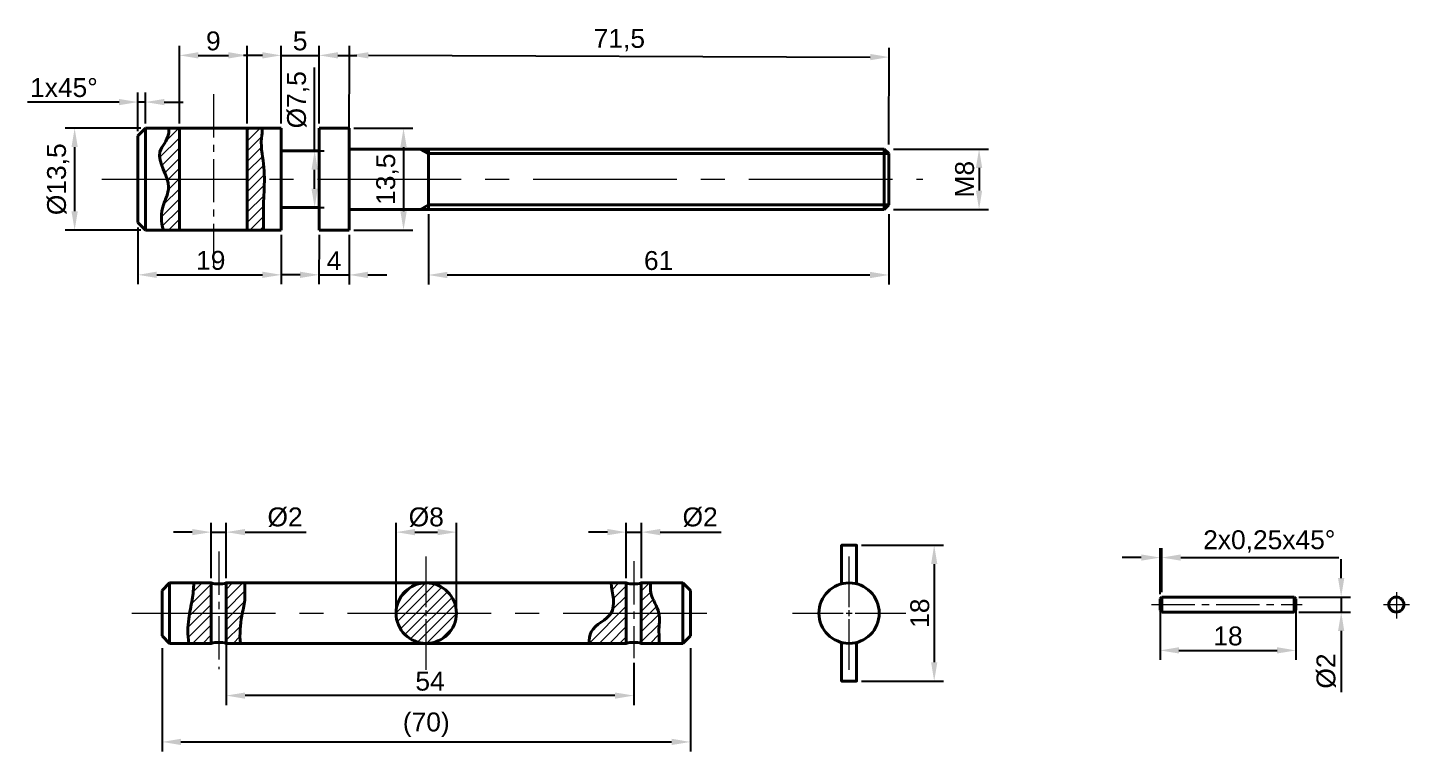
# Model space of a CAD drawing. Header units: millimetres. Extents: x -15 to 663, y -222 to 297.
# Drawn here: x -14.6 to 168.5, y -69 to 26.8 of the extents above; entities that cross this region are included whole.
import ezdxf

# ---------------------------------------------------------------- set-up
doc = ezdxf.new("R2010")
doc.units = ezdxf.units.MM
doc.linetypes.add('CENTRO2', pattern=[28.575, 19.05, -3.175, 3.175, -3.175])
for name, color, linetype, lineweight in [('01-Linea grossa', 1, 'Continuous', 40), ('02-Linea sottile', 8, 'Continuous', 15), ('04-Linea assi', 140, 'CENTRO2', 15), ('06-Quote', 3, 'Continuous', 15)]:
    doc.layers.add(name, color=color, linetype=linetype, lineweight=lineweight)
doc.styles.get("Standard").update_dxf_attribs({"font": 'arial.ttf'})
doc.dimstyles.new('ISO-25', dxfattribs={"dimtxt": 2.5, "dimasz": 2.5, "dimexe": 1.25, "dimexo": 0.625, "dimtad": 1, "dimtxsty": 'Standard', "dimcen": 2.5, "dimadec": 0, "dimazin": 0, "dimtfac": 1, "dimtmove": 0, "dimatfit": 3, "dimfxl": 1, "dimarcsym": 0})

# ---------------------------------------------------------------- blocks, each defined once
blk = doc.blocks.new('*D5')
at = {"layer": '06-Quote', "color": 0, "lineweight": -2, "transparency": 16777216}
for p, q in [((0.38, 13.5), (-9.63, 13.5)), ((-8.38, 11), (-8.38, 2.5)), ((0.38, 0), (-9.63, 0))]:
    blk.add_line(p, q, dxfattribs=at)
at = {"layer": '06-Quote', "color": 0, "transparency": 16777216}
for points in [[(-8.8, 11), (-7.96, 11), (-8.38, 13.5)], [(-8.8, 2.5), (-7.96, 2.5), (-8.38, 0)]]:
    blk.add_solid(points, dxfattribs=at)
at = {"layer": 'Defpoints', "color": 0, "transparency": 16777216}
for p in [(1, 13.5), (1, 0), (-8.38, 0)]:
    blk.add_point(p, dxfattribs=at)
at = {"layer": '06-Quote', "color": 0, "transparency": 16777216, "insert": (-10.55, 6.75), "char_height": 2.5, "attachment_point": 5, "rotation": 90}
blk.add_mtext('%%C13,5', dxfattribs=at)
blk = doc.blocks.new('*D6')
at = {"layer": '06-Quote', "color": 0, "lineweight": -2, "transparency": 16777216}
for p, q in [((0, 0.38), (0, -7.16)), ((19, -0.62), (19, -7.16)), ((2.5, -5.91), (16.5, -5.91))]:
    blk.add_line(p, q, dxfattribs=at)
at = {"layer": '06-Quote', "color": 0, "transparency": 16777216}
for points in [[(2.5, -5.49), (2.5, -6.32), (0, -5.91)], [(16.5, -5.49), (16.5, -6.32), (19, -5.91)]]:
    blk.add_solid(points, dxfattribs=at)
at = {"layer": 'Defpoints', "color": 0, "transparency": 16777216}
for p in [(0, 1), (19, 0), (19, -5.91)]:
    blk.add_point(p, dxfattribs=at)
at = {"layer": '06-Quote', "color": 0, "transparency": 16777216, "insert": (9.66, -4.01), "char_height": 2.5, "attachment_point": 5}
blk.add_mtext('19', dxfattribs=at)
blk = doc.blocks.new('*D7')
at = {"layer": '06-Quote', "color": 0, "lineweight": -2, "transparency": 16777216}
for p, q in [((28.63, 13.5), (36.45, 13.5)), ((35.2, 11), (35.2, 2.5)), ((28.63, 0), (36.45, 0))]:
    blk.add_line(p, q, dxfattribs=at)
at = {"layer": '06-Quote', "color": 0, "transparency": 16777216}
for points in [[(34.78, 11), (35.62, 11), (35.2, 13.5)], [(34.78, 2.5), (35.62, 2.5), (35.2, 0)]]:
    blk.add_solid(points, dxfattribs=at)
at = {"layer": 'Defpoints', "color": 0, "transparency": 16777216}
for p in [(28, 13.5), (28, 0), (35.2, 0)]:
    blk.add_point(p, dxfattribs=at)
at = {"layer": '06-Quote', "color": 0, "transparency": 16777216, "insert": (33.07, 6.75), "char_height": 2.5, "attachment_point": 5, "rotation": 90}
blk.add_mtext('13,5', dxfattribs=at)
blk = doc.blocks.new('*D8')
at = {"layer": '06-Quote', "color": 0, "lineweight": -2, "transparency": 16777216}
for p, q in [((19, 14.12), (19, 24.4)), ((24, 14.12), (24, 24.4)), ((16.5, 23.15), (14, 23.15)), ((19, 23.15), (24, 23.15)), ((26.5, 23.15), (29, 23.15))]:
    blk.add_line(p, q, dxfattribs=at)
at = {"layer": '06-Quote', "color": 0, "transparency": 16777216}
for points in [[(16.5, 23.57), (16.5, 22.74), (19, 23.15)], [(26.5, 23.57), (26.5, 22.74), (24, 23.15)]]:
    blk.add_solid(points, dxfattribs=at)
at = {"layer": 'Defpoints', "color": 0, "transparency": 16777216}
for p in [(24, 23.15), (19, 13.5), (24, 13.5)]:
    blk.add_point(p, dxfattribs=at)
at = {"layer": '06-Quote', "color": 0, "transparency": 16777216, "insert": (21.5, 25.05), "char_height": 2.5, "attachment_point": 5}
blk.add_mtext('5', dxfattribs=at)
blk = doc.blocks.new('*D9')
at = {"layer": '06-Quote', "color": 0, "lineweight": -2, "transparency": 16777216}
for p, q in [((-2.5, 16.97), (-14.61, 16.97)), ((0, 13.12), (0, 18.22)), ((1, 16.97), (0, 16.97)), ((1, 14.12), (1, 18.22)), ((3.5, 16.97), (6, 16.97))]:
    blk.add_line(p, q, dxfattribs=at)
at = {"layer": '06-Quote', "color": 0, "transparency": 16777216}
for points in [[(-2.5, 17.38), (-2.5, 16.55), (0, 16.97)], [(3.5, 17.38), (3.5, 16.55), (1, 16.97)]]:
    blk.add_solid(points, dxfattribs=at)
at = {"layer": 'Defpoints', "color": 0, "transparency": 16777216}
for p in [(1, 16.97), (1, 13.5), (0, 12.5)]:
    blk.add_point(p, dxfattribs=at)
at = {"layer": '06-Quote', "color": 0, "transparency": 16777216, "insert": (-9.8, 18.87), "char_height": 2.5, "width": 0.9209, "attachment_point": 5}
blk.add_mtext('1x45°', dxfattribs=at)
blk = doc.blocks.new('*D10')
at = {"layer": '06-Quote', "color": 0, "lineweight": -2, "transparency": 16777216}
for p, q in [((24, -0.62), (23.99, -7.16)), ((28, -0.63), (27.99, -7.17)), ((21.49, -5.91), (18.99, -5.91)), ((23.99, -5.91), (27.99, -5.92)), ((30.49, -5.92), (32.99, -5.92))]:
    blk.add_line(p, q, dxfattribs=at)
at = {"layer": '06-Quote', "color": 0, "transparency": 16777216}
for points in [[(21.49, -5.49), (21.49, -6.33), (23.99, -5.91)], [(30.49, -5.5), (30.49, -6.34), (27.99, -5.92)]]:
    blk.add_solid(points, dxfattribs=at)
at = {"layer": 'Defpoints', "color": 0, "transparency": 16777216}
for p in [(24, 0), (28, 0), (27.99, -5.92)]:
    blk.add_point(p, dxfattribs=at)
at = {"layer": '06-Quote', "color": 0, "transparency": 16777216, "insert": (25.99, -4.04), "char_height": 2.5, "attachment_point": 5, "rotation": 359.9337}
blk.add_mtext('4', dxfattribs=at)
blk = doc.blocks.new('*D11')
at = {"layer": '06-Quote', "color": 0, "lineweight": -2, "transparency": 16777216}
for p, q in [((5.5, 14.12), (5.5, 24.4)), ((14.5, 14.12), (14.5, 24.4)), ((8, 23.15), (12, 23.15))]:
    blk.add_line(p, q, dxfattribs=at)
at = {"layer": '06-Quote', "color": 0, "transparency": 16777216}
for points in [[(8, 23.57), (8, 22.74), (5.5, 23.15)], [(12, 23.57), (12, 22.74), (14.5, 23.15)]]:
    blk.add_solid(points, dxfattribs=at)
at = {"layer": 'Defpoints', "color": 0, "transparency": 16777216}
for p in [(14.5, 23.15), (5.5, 13.5), (14.5, 13.5)]:
    blk.add_point(p, dxfattribs=at)
at = {"layer": '06-Quote', "color": 0, "transparency": 16777216, "insert": (10, 25.05), "char_height": 2.5, "attachment_point": 5}
blk.add_mtext('9', dxfattribs=at)
blk = doc.blocks.new('*D12')
at = {"layer": '06-Quote', "color": 0, "lineweight": -2, "transparency": 16777216}
for p, q in [((100.13, 10.75), (112.71, 10.75)), ((111.46, 8.25), (111.46, 5.25)), ((100.13, 2.75), (112.71, 2.75))]:
    blk.add_line(p, q, dxfattribs=at)
at = {"layer": '06-Quote', "color": 0, "transparency": 16777216}
for points in [[(111.04, 8.25), (111.87, 8.25), (111.46, 10.75)], [(111.04, 5.25), (111.87, 5.25), (111.46, 2.75)]]:
    blk.add_solid(points, dxfattribs=at)
at = {"layer": 'Defpoints', "color": 0, "transparency": 16777216}
for p in [(99.5, 10.75), (99.5, 2.75), (111.46, 2.75)]:
    blk.add_point(p, dxfattribs=at)
at = {"layer": '06-Quote', "color": 0, "transparency": 16777216, "insert": (109.55, 6.75), "char_height": 2.5, "attachment_point": 5, "rotation": 90}
blk.add_mtext('M8', dxfattribs=at)
blk = doc.blocks.new('*D13')
at = {"layer": '06-Quote', "color": 0, "lineweight": -2, "transparency": 16777216}
for p, q in [((38.5, 2.12), (38.5, -7.18)), ((99.5, 2.12), (99.5, -7.18)), ((41, -5.93), (97, -5.93))]:
    blk.add_line(p, q, dxfattribs=at)
at = {"layer": '06-Quote', "color": 0, "transparency": 16777216}
for points in [[(41, -5.51), (41, -6.35), (38.5, -5.93)], [(97, -5.51), (97, -6.35), (99.5, -5.93)]]:
    blk.add_solid(points, dxfattribs=at)
at = {"layer": 'Defpoints', "color": 0, "transparency": 16777216}
for p in [(38.5, 2.75), (99.5, 2.75), (99.5, -5.93)]:
    blk.add_point(p, dxfattribs=at)
at = {"layer": '06-Quote', "color": 0, "transparency": 16777216, "insert": (69, -4.03), "char_height": 2.5, "attachment_point": 5}
blk.add_mtext('61', dxfattribs=at)
blk = doc.blocks.new('*D14')
at = {"layer": '06-Quote', "color": 0, "lineweight": -2, "transparency": 16777216}
for p, q in [((28, 11.62), (28.05, 24.42)), ((99.5, 11.37), (99.55, 24.17)), ((30.54, 23.16), (97.04, 22.92))]:
    blk.add_line(p, q, dxfattribs=at)
at = {"layer": '06-Quote', "color": 0, "transparency": 16777216}
for points in [[(30.54, 23.57), (30.54, 22.74), (28.04, 23.17)], [(97.04, 23.34), (97.04, 22.51), (99.54, 22.92)]]:
    blk.add_solid(points, dxfattribs=at)
at = {"layer": 'Defpoints', "color": 0, "transparency": 16777216}
for p in [(99.54, 22.92), (28, 11), (99.5, 10.75)]:
    blk.add_point(p, dxfattribs=at)
at = {"layer": '06-Quote', "color": 0, "transparency": 16777216, "insert": (63.8, 25.17), "char_height": 2.5, "attachment_point": 5, "rotation": 359.7997}
blk.add_mtext('71,5', dxfattribs=at)
blk = doc.blocks.new('*D15')
at = {"layer": '06-Quote', "color": 0, "lineweight": -2, "transparency": 16777216}
for p, q in [((23.42, 10.5), (23.42, 21.54)), ((22.13, 10.5), (24.67, 10.5)), ((23.42, 5.5), (23.42, 8)), ((22.13, 3), (24.67, 3))]:
    blk.add_line(p, q, dxfattribs=at)
at = {"layer": '06-Quote', "color": 0, "transparency": 16777216}
for points in [[(23, 8), (23.84, 8), (23.42, 10.5)], [(23, 5.5), (23.84, 5.5), (23.42, 3)]]:
    blk.add_solid(points, dxfattribs=at)
at = {"layer": 'Defpoints', "color": 0, "transparency": 16777216}
for p in [(21.5, 10.5), (23.42, 10.5), (21.5, 3)]:
    blk.add_point(p, dxfattribs=at)
at = {"layer": '06-Quote', "color": 0, "transparency": 16777216, "insert": (21.25, 17.27), "char_height": 2.5, "attachment_point": 5, "rotation": 90}
blk.add_mtext('%%C7,5', dxfattribs=at)
blk = doc.blocks.new('*D17')
at = {"layer": '06-Quote', "color": 0, "lineweight": -2, "transparency": 16777216}
for p, q in [((7.21, -39.98), (4.71, -39.98)), ((9.71, -46.08), (9.71, -38.73)), ((9.71, -39.98), (11.71, -39.98)), ((11.71, -46.08), (11.71, -38.73)), ((14.21, -39.98), (22.29, -39.98))]:
    blk.add_line(p, q, dxfattribs=at)
at = {"layer": '06-Quote', "color": 0, "transparency": 16777216}
for points in [[(7.21, -39.56), (7.21, -40.39), (9.71, -39.98)], [(14.21, -39.56), (14.21, -40.39), (11.71, -39.98)]]:
    blk.add_solid(points, dxfattribs=at)
at = {"layer": 'Defpoints', "color": 0, "transparency": 16777216}
for p in [(11.71, -39.98), (9.71, -46.71), (11.71, -46.71)]:
    blk.add_point(p, dxfattribs=at)
at = {"layer": '06-Quote', "color": 0, "transparency": 16777216, "insert": (19.5, -38.01), "char_height": 2.5, "attachment_point": 5}
blk.add_mtext('%%C2', dxfattribs=at)
blk = doc.blocks.new('*D18')
at = {"layer": '06-Quote', "color": 0, "lineweight": -2, "transparency": 16777216}
for p, q in [((11.71, -47.33), (11.71, -62.87)), ((65.71, -57.29), (65.71, -62.87)), ((63.21, -61.62), (14.21, -61.62))]:
    blk.add_line(p, q, dxfattribs=at)
at = {"layer": '06-Quote', "color": 0, "transparency": 16777216}
for points in [[(14.21, -61.21), (14.21, -62.04), (11.71, -61.62)], [(63.21, -61.21), (63.21, -62.04), (65.71, -61.62)]]:
    blk.add_solid(points, dxfattribs=at)
at = {"layer": 'Defpoints', "color": 0, "transparency": 16777216}
for p in [(11.71, -46.71), (65.71, -56.66), (11.71, -61.62)]:
    blk.add_point(p, dxfattribs=at)
at = {"layer": '06-Quote', "color": 0, "transparency": 16777216, "insert": (38.71, -59.73), "char_height": 2.5, "attachment_point": 5}
blk.add_mtext('54', dxfattribs=at)
blk = doc.blocks.new('*D19')
at = {"layer": '06-Quote', "color": 0, "lineweight": -2, "transparency": 16777216}
for p, q in [((62.21, -39.98), (59.71, -39.98)), ((64.71, -46.08), (64.71, -38.73)), ((64.71, -39.98), (66.71, -39.98)), ((66.71, -46.08), (66.71, -38.73)), ((69.21, -39.98), (77.29, -39.98))]:
    blk.add_line(p, q, dxfattribs=at)
at = {"layer": '06-Quote', "color": 0, "transparency": 16777216}
for points in [[(62.21, -39.56), (62.21, -40.39), (64.71, -39.98)], [(69.21, -39.56), (69.21, -40.39), (66.71, -39.98)]]:
    blk.add_solid(points, dxfattribs=at)
at = {"layer": 'Defpoints', "color": 0, "transparency": 16777216}
for p in [(66.71, -39.98), (64.71, -46.71), (66.71, -46.71)]:
    blk.add_point(p, dxfattribs=at)
at = {"layer": '06-Quote', "color": 0, "transparency": 16777216, "insert": (74.5, -38.01), "char_height": 2.5, "width": 1.6559, "attachment_point": 5}
blk.add_mtext('%%C2', dxfattribs=at)
blk = doc.blocks.new('*D16')
at = {"layer": '06-Quote', "color": 0, "lineweight": -2, "transparency": 16777216}
for p, q in [((3.21, -55.33), (3.21, -69.01)), ((73.21, -55.33), (73.21, -69.01)), ((5.71, -67.76), (70.71, -67.76))]:
    blk.add_line(p, q, dxfattribs=at)
at = {"layer": '06-Quote', "color": 0, "transparency": 16777216}
for points in [[(5.71, -67.34), (5.71, -68.17), (3.21, -67.76)], [(70.71, -67.34), (70.71, -68.17), (73.21, -67.76)]]:
    blk.add_solid(points, dxfattribs=at)
at = {"layer": 'Defpoints', "color": 0, "transparency": 16777216}
for p in [(3.21, -54.71), (73.21, -54.71), (73.21, -67.76)]:
    blk.add_point(p, dxfattribs=at)
at = {"layer": '06-Quote', "color": 0, "transparency": 16777216, "insert": (38.21, -65.49), "char_height": 2.5, "attachment_point": 5}
blk.add_mtext('(70)', dxfattribs=at)
blk = doc.blocks.new('*D20')
at = {"layer": '06-Quote', "color": 0, "lineweight": -2, "transparency": 16777216}
for p, q in [((95.86, -41.71), (106.76, -41.71)), ((105.51, -44.21), (105.51, -57.21)), ((95.86, -59.71), (106.76, -59.71))]:
    blk.add_line(p, q, dxfattribs=at)
at = {"layer": '06-Quote', "color": 0, "transparency": 16777216}
for points in [[(105.1, -44.21), (105.93, -44.21), (105.51, -41.71)], [(105.1, -57.21), (105.93, -57.21), (105.51, -59.71)]]:
    blk.add_solid(points, dxfattribs=at)
at = {"layer": 'Defpoints', "color": 0, "transparency": 16777216}
for p in [(95.24, -41.71), (95.24, -59.71), (105.51, -59.71)]:
    blk.add_point(p, dxfattribs=at)
at = {"layer": '06-Quote', "color": 0, "transparency": 16777216, "insert": (103.61, -50.71), "char_height": 2.5, "attachment_point": 5, "rotation": 90}
blk.add_mtext('18', dxfattribs=at)
blk = doc.blocks.new('*D21')
at = {"layer": '06-Quote', "color": 0, "lineweight": -2, "transparency": 16777216}
for p, q in [((34.21, -50.08), (34.21, -38.73)), ((36.71, -39.98), (39.71, -39.98)), ((42.21, -50.08), (42.21, -38.73))]:
    blk.add_line(p, q, dxfattribs=at)
at = {"layer": '06-Quote', "color": 0, "transparency": 16777216}
for points in [[(36.71, -39.56), (36.71, -40.39), (34.21, -39.98)], [(39.71, -39.56), (39.71, -40.39), (42.21, -39.98)]]:
    blk.add_solid(points, dxfattribs=at)
at = {"layer": 'Defpoints', "color": 0, "transparency": 16777216}
for p in [(42.21, -39.98), (34.21, -50.71), (42.21, -50.71)]:
    blk.add_point(p, dxfattribs=at)
at = {"layer": '06-Quote', "color": 0, "transparency": 16777216, "insert": (38.21, -38.01), "char_height": 2.5, "attachment_point": 5}
blk.add_mtext('%%C8', dxfattribs=at)
blk = doc.blocks.new('*D22')
at = {"layer": '06-Quote', "color": 0, "lineweight": -2, "transparency": 16777216}
for p, q in [((135.44, -50.2), (135.44, -56.89)), ((153.44, -50.2), (153.44, -56.89)), ((137.94, -55.64), (150.94, -55.64))]:
    blk.add_line(p, q, dxfattribs=at)
at = {"layer": '06-Quote', "color": 0, "transparency": 16777216}
for points in [[(137.94, -55.22), (137.94, -56.05), (135.44, -55.64)], [(150.94, -55.22), (150.94, -56.05), (153.44, -55.64)]]:
    blk.add_solid(points, dxfattribs=at)
at = {"layer": 'Defpoints', "color": 0, "transparency": 16777216}
for p in [(135.44, -49.57), (153.44, -49.57), (153.44, -55.64)]:
    blk.add_point(p, dxfattribs=at)
at = {"layer": '06-Quote', "color": 0, "transparency": 16777216, "insert": (144.44, -53.74), "char_height": 2.5, "attachment_point": 5}
blk.add_mtext('18', dxfattribs=at)
blk = doc.blocks.new('*D23')
at = {"layer": '06-Quote', "color": 0, "lineweight": -2, "transparency": 16777216}
for p, q in [((159.44, -46.07), (159.44, -43.57)), ((153.82, -48.57), (160.69, -48.57)), ((159.44, -48.57), (159.44, -50.57)), ((153.82, -50.57), (160.69, -50.57)), ((159.44, -53.07), (159.44, -61.16))]:
    blk.add_line(p, q, dxfattribs=at)
at = {"layer": '06-Quote', "color": 0, "transparency": 16777216}
for points in [[(159.02, -46.07), (159.85, -46.07), (159.44, -48.57)], [(159.02, -53.07), (159.85, -53.07), (159.44, -50.57)]]:
    blk.add_solid(points, dxfattribs=at)
at = {"layer": 'Defpoints', "color": 0, "transparency": 16777216}
for p in [(153.19, -48.57), (153.19, -50.57), (159.44, -50.57)]:
    blk.add_point(p, dxfattribs=at)
at = {"layer": '06-Quote', "color": 0, "transparency": 16777216, "insert": (157.46, -58.37), "char_height": 2.5, "attachment_point": 5, "rotation": 90}
blk.add_mtext('%%C2', dxfattribs=at)
blk = doc.blocks.new('*D24')
at = {"layer": '06-Quote', "color": 0, "lineweight": -2, "transparency": 16777216}
for p, q in [((135.44, -48.2), (135.44, -42.1)), ((135.69, -47.95), (135.69, -42.1)), ((132.94, -43.35), (130.44, -43.35)), ((135.44, -43.35), (135.69, -43.35)), ((138.19, -43.35), (159.12, -43.35))]:
    blk.add_line(p, q, dxfattribs=at)
at = {"layer": '06-Quote', "color": 0, "transparency": 16777216}
for points in [[(132.94, -42.93), (132.94, -43.76), (135.44, -43.35)], [(138.19, -42.93), (138.19, -43.76), (135.69, -43.35)]]:
    blk.add_solid(points, dxfattribs=at)
at = {"layer": 'Defpoints', "color": 0, "transparency": 16777216}
for p in [(135.69, -43.35), (135.44, -48.82), (135.69, -48.57)]:
    blk.add_point(p, dxfattribs=at)
at = {"layer": '06-Quote', "color": 0, "transparency": 16777216, "insert": (149.91, -41.22), "char_height": 2.5, "attachment_point": 5}
blk.add_mtext('2x0,25x45°', dxfattribs=at)
blk = doc.blocks.new('*U25')
at = {"layer": '04-Linea assi', "color": 0, "linetype": 'CENTRO2', "transparency": 16777216}
for p, q in [((0, 0.8), (0, 7.5)), ((-7.5, 0), (-0.8, 0)), ((0.8, 0), (7.5, 0)), ((0, -7.5), (0, -0.8))]:
    blk.add_line(p, q, dxfattribs=at)
at = {"layer": '04-Linea assi', "color": 0, "linetype": 'Continuous', "transparency": 16777216}
for p, q in [((-0.4, 0), (0.4, 0)), ((0, -0.4), (0, 0.4))]:
    blk.add_line(p, q, dxfattribs=at)
blk = doc.blocks.new('*U26')
at = {"layer": '04-Linea assi', "color": 0, "linetype": 'CENTRO2', "transparency": 16777216}
for p, q in [((0, 0.8), (0, 7.5)), ((-7.5, 0), (-0.8, 0)), ((0.8, 0), (7.5, 0)), ((0, -7.5), (0, -0.8))]:
    blk.add_line(p, q, dxfattribs=at)
at = {"layer": '04-Linea assi', "color": 0, "linetype": 'Continuous', "transparency": 16777216}
for p, q in [((-0.4, 0), (0.4, 0)), ((0, -0.4), (0, 0.4))]:
    blk.add_line(p, q, dxfattribs=at)

msp = doc.modelspace()

# ---------------------------------------------------------------- hatches: boundary and pattern name
at = {"layer": '02-Linea sottile'}
h = msp.add_hatch(dxfattribs=at)
h.set_pattern_fill('ANSI31', color=256, scale=0.3)
edge = h.paths.add_edge_path()
edge.add_line((5.5, 13.5), (4.111, 13.5))
edge.add_spline(control_points=[(4.111, 13.5), (4.117, 13.236), (4.111, 12.022), (1.713, 9.875), (4.87, 6.395), (3.077, 3.099), (3.006, 1.101), (3.393, 0)], knot_values=[4.8370701, 4.8370701, 4.8370701, 4.8370701, 5.5806117, 8.1712329, 13.0127124, 15.4350158, 18.7865662, 18.7865662, 18.7865662, 18.7865662], degree=3, periodic=0)
edge.add_line((3.393, 0), (5.5, 0))
edge.add_line((5.5, 0), (5.5, 13.5))
edge = h.paths.add_edge_path()
edge.add_spline(control_points=[(16.627, 0), (16.673, 0.393), (16.597, 2.067), (16.687, 4.676), (16.872, 8.48), (16.168, 11.07), (16.495, 13.089), (16.512, 13.5)], knot_values=[34.0919895, 34.0919895, 34.0919895, 34.0919895, 35.2591825, 38.6724899, 42.3439572, 46.2346812, 47.3859344, 47.3859344, 47.3859344, 47.3859344], degree=3, periodic=0)
edge.add_line((16.512, 13.5), (14.5, 13.5))
edge.add_line((14.5, 13.5), (14.5, 0))
edge.add_line((14.5, 0), (16.627, 0))
h = msp.add_hatch(dxfattribs=at)
h.set_pattern_fill('ANSI31', color=256, scale=0.3)
h.set_pattern_definition([(45, (3.206, -54.7078), (-0.673519, 0.673519), [])])
edge = h.paths.add_edge_path()
edge.add_line((9.706, -46.708), (7.414, -46.708))
edge.add_spline(control_points=[(7.414, -46.708), (7.396, -47.457), (7.227, -49.025), (6.608, -51.693), (6.579, -53.535), (6.743, -54.708)], knot_values=[7.0174342, 7.0174342, 7.0174342, 7.0174342, 9.2617565, 11.8138072, 15.0808358, 15.0808358, 15.0808358, 15.0808358], degree=3, periodic=0)
edge.add_line((6.743, -54.708), (9.706, -54.708))
edge.add_line((9.706, -54.708), (9.706, -46.708))
edge = h.paths.add_edge_path()
edge.add_spline(control_points=[(13.576, -54.708), (13.473, -53.465), (13.575, -51.571), (14.292, -48.916), (14.161, -47.534), (14.156, -46.708)], knot_values=[27.43692, 27.43692, 27.43692, 27.43692, 31.0955, 33.1924762, 35.4780067, 35.4780067, 35.4780067, 35.4780067], degree=3, periodic=0)
edge.add_line((14.156, -46.708), (11.706, -46.708))
edge.add_line((11.706, -46.708), (11.706, -54.708))
edge.add_line((11.706, -54.708), (13.576, -54.708))
edge = h.paths.add_edge_path()
edge.add_line((64.706, -46.708), (62.698, -46.708))
edge.add_spline(control_points=[(62.698, -46.708), (62.86, -48.105), (63.765, -51.109), (60.038, -52.303), (59.772, -54.175), (59.826, -54.708)], knot_values=[4.2216341, 4.2216341, 4.2216341, 4.2216341, 8.2216341, 11.8396013, 13.2972298, 13.2972298, 13.2972298, 13.2972298], degree=3, periodic=0)
edge.add_line((59.826, -54.708), (64.706, -54.708))
edge.add_line((64.706, -54.708), (64.706, -46.708))
edge = h.paths.add_edge_path()
edge.add_spline(control_points=[(69.077, -54.708), (69.111, -54.233), (68.922, -52.757), (69.409, -50.54), (67.856, -48.54), (67.919, -47.17), (67.966, -46.708)], knot_values=[24.6190762, 24.6190762, 24.6190762, 24.6190762, 26.0778512, 28.5289337, 31.3983735, 32.7510681, 32.7510681, 32.7510681, 32.7510681], degree=3, periodic=0)
edge.add_line((67.966, -46.708), (66.706, -46.708))
edge.add_line((66.706, -46.708), (66.706, -54.708))
edge.add_line((66.706, -54.708), (69.077, -54.708))
h = msp.add_hatch(dxfattribs=at)
h.set_pattern_fill('ANSI31', color=256, scale=0.3)
h.paths.add_polyline_path([(34.206, -50.708, 1), (42.206, -50.708, 1)])

# ---------------------------------------------------------------- linework, layer by layer
at = {"layer": '01-Linea grossa'}
for p, q in [((0, 12.5), (1, 13.5)), ((1, 13.5), (19, 13.5)), ((1, 13.5), (1, 0)), ((5.5, 0), (5.5, 13.5)), ((10, 13.5), (14.5, 13.5)), ((14.5, 0), (14.5, 13.5)), ((19, 13.5), (19, 10.5)), ((24, 10.5), (24, 13.5)), ((24, 13.5), (28, 13.5)), ((28, 13.5), (28, 11)), ((0, 1), (0, 12.5)), ((28, 11), (28, 2.5)), ((19, 10.5), (24, 10.5)), ((19, 10.5), (19, 3)), ((24, 10.5), (24, 3)), ((28, 10.75), (98.887, 10.75)), ((38.5, 10.137), (37.437, 10.75)), ((38.5, 2.75), (38.5, 10.75)), ((99.5, 10.137), (38.5, 10.137)), ((99.5, 10.137), (98.887, 10.75)), ((98.887, 10.75), (98.887, 2.75)), ((99.5, 10.137), (99.5, 3.363)), ((19, 0), (19, 3)), ((19, 3), (24, 3)), ((24, 3), (24, 0)), ((28, 2.75), (98.887, 2.75)), ((28, 0), (28, 2.5)), ((38.5, 3.363), (37.437, 2.75)), ((99.5, 3.363), (38.5, 3.363)), ((99.5, 3.363), (98.887, 2.75)), ((0, 1), (1, 0)), ((1, 0), (19, 0)), ((24, 0), (28, 0)), ((4.206, -46.708), (3.206, -47.708)), ((4.206, -46.708), (4.206, -54.708)), ((9.706, -46.708), (9.706, -54.708)), ((11.706, -46.708), (11.706, -54.708)), ((72.206, -46.708), (73.206, -47.708)), ((72.206, -46.708), (72.206, -54.708)), ((135.692, -48.574), (135.442, -48.824)), ((135.692, -48.574), (135.692, -50.574)), ((153.192, -48.574), (153.442, -48.824)), ((153.192, -48.574), (153.192, -50.574)), ((135.692, -50.574), (135.442, -50.324)), ((153.192, -50.574), (153.442, -50.324)), ((4.206, -54.708), (3.206, -53.708)), ((72.206, -54.708), (73.206, -53.708))]:
    msp.add_line(p, q, dxfattribs=at)
at = {"layer": '01-Linea grossa', "ltscale": 0.3}
for p, q in [((64.706, -46.708), (64.706, -54.708)), ((66.706, -46.708), (66.706, -54.708))]:
    msp.add_line(p, q, dxfattribs=at)
at = {"layer": '01-Linea grossa'}
for points in [[(93.235, -46.835), (93.235, -41.708), (95.235, -41.708), (95.235, -46.835)], [(9.706, -46.708), (4.206, -46.708)], [(64.706, -46.708), (11.706, -46.708)], [(72.206, -46.708), (66.706, -46.708)], [(3.206, -47.708), (3.206, -53.708)], [(73.206, -53.708), (73.206, -47.708)], [(135.442, -50.324), (135.442, -48.824)], [(135.692, -48.574), (153.192, -48.574)], [(153.442, -48.824), (153.442, -50.324)], [(153.192, -50.574), (135.692, -50.574)], [(4.206, -54.708), (9.706, -54.708)], [(11.706, -54.708), (64.706, -54.708)], [(66.706, -54.708), (72.206, -54.708)], [(95.235, -54.581), (95.235, -59.708), (93.235, -59.708), (93.235, -54.581)]]:
    msp.add_lwpolyline(points, dxfattribs=at)
for centre, radius in [((38.206, -50.708), 4), ((94.235, -50.708), 4), ((166.75, -49.574), 1)]:
    msp.add_circle(centre, radius, dxfattribs=at)
for centre, start, end in [((10.706, -42.835), 255.52249, 284.47751), ((65.706, -42.835), 255.52249, 284.47751), ((10.706, -58.581), 75.52249, 104.47751), ((65.706, -58.581), 75.52249, 104.47751)]:
    msp.add_arc(centre, 4, start, end, dxfattribs=at)
for points, knots in [([(4.111, 13.5), (4.117, 13.236), (4.111, 12.022), (1.713, 9.875), (4.87, 6.395), (3.077, 3.099), (3.006, 1.101), (3.393, 0)], [4.8370701, 4.8370701, 4.8370701, 4.8370701, 5.5806117, 8.1712329, 13.0127124, 15.4350158, 18.7865662, 18.7865662, 18.7865662, 18.7865662]), ([(16.627, 0), (16.673, 0.393), (16.597, 2.067), (16.687, 4.676), (16.872, 8.48), (16.168, 11.07), (16.495, 13.089), (16.512, 13.5)], [34.0919895, 34.0919895, 34.0919895, 34.0919895, 35.2591825, 38.6724899, 42.3439572, 46.2346812, 47.3859344, 47.3859344, 47.3859344, 47.3859344]), ([(7.414, -46.708), (7.396, -47.457), (7.227, -49.025), (6.608, -51.693), (6.579, -53.535), (6.743, -54.708)], [7.0174342, 7.0174342, 7.0174342, 7.0174342, 9.2617565, 11.8138072, 15.0808358, 15.0808358, 15.0808358, 15.0808358]), ([(13.576, -54.708), (13.473, -53.465), (13.575, -51.571), (14.292, -48.916), (14.161, -47.534), (14.156, -46.708)], [27.43692, 27.43692, 27.43692, 27.43692, 31.0955, 33.1924762, 35.4780067, 35.4780067, 35.4780067, 35.4780067]), ([(62.698, -46.708), (62.86, -48.105), (63.765, -51.109), (60.038, -52.303), (59.772, -54.175), (59.826, -54.708)], [4.2216341, 4.2216341, 4.2216341, 4.2216341, 8.2216341, 11.8396013, 13.2972298, 13.2972298, 13.2972298, 13.2972298]), ([(69.077, -54.708), (69.111, -54.233), (68.922, -52.757), (69.409, -50.54), (67.856, -48.54), (67.919, -47.17), (67.966, -46.708)], [24.6190762, 24.6190762, 24.6190762, 24.6190762, 26.0778512, 28.5289337, 31.3983735, 32.7510681, 32.7510681, 32.7510681, 32.7510681])]:
    msp.add_open_spline(points, degree=3, knots=knots, dxfattribs=at)
at = {"layer": '04-Linea assi', "ltscale": 0.3}
for p, q in [((10, 17.994), (10, -4.811)), ((10.706, -42.553), (10.706, -58.139)), ((65.706, -43.838), (65.706, -56.662)), ((166.75, -47.915), (166.75, -51.41)), ((134.319, -49.574), (154.248, -49.574)), ((165.053, -49.574), (168.472, -49.574))]:
    msp.add_line(p, q, dxfattribs=at)
at = {"layer": '04-Linea assi'}
for p, q in [((-4.794, 6.75), (104.024, 6.75)), ((-0.795, -50.708), (75.64, -50.708))]:
    msp.add_line(p, q, dxfattribs=at)

# ---------------------------------------------------------------- block references
at = {"layer": '04-Linea assi', "linetype": 'CENTRO2'}
for name, p in [('*U26', (38.206, -50.708)), ('*U25', (94.235, -50.708))]:
    msp.add_blockref(name, p, dxfattribs=at)

# ---------------------------------------------------------------- dimensions: what is measured, and where the dimension line sits
at = {"layer": '06-Quote'}
for base, p1, p2, picture, middle in [((14.5, 23.152), (5.5, 13.5), (14.5, 13.5), '*D11', (10, 25.053)), ((99.5, -5.93), (38.5, 2.75), (99.5, 2.75), '*D13', (69, -4.029)), ((11.706, -61.623), (65.706, -56.662), (11.706, -46.708), '*D18', (38.706, -59.726)), ((153.442, -55.637), (135.442, -49.574), (153.442, -49.574), '*D22', (144.442, -53.735))]:
    dim = msp.add_linear_dim(base=base, p1=p1, p2=p2, dimstyle='ISO-25', dxfattribs=at)
    dim.commit()
    dim.dimension.update_dxf_attribs({"geometry": picture, "text_midpoint": middle})
for base, p1, p2, picture, middle in [((24, 23.152), (19, 13.5), (24, 13.5), '*D8', (21.5, 23.152)), ((19, -5.908), (0, 1), (19, 0), '*D6', (9.665, -5.908))]:
    dim = msp.add_linear_dim(base=base, p1=p1, p2=p2, dimstyle='ISO-25', dxfattribs=at)
    dim.commit()
    dim.dimension.update_dxf_attribs({"geometry": picture, "text_midpoint": middle, "dimtype": 160})
for p1, p2, distance, picture, middle in [((28, 11), (99.5, 10.75), 12.166, '*D14', (63.8, 25.169)), ((24, 0), (27.997, -0.005), -5.914, '*D10', (25.994, -4.041))]:
    dim = msp.add_aligned_dim(p1=p1, p2=p2, distance=distance, dimstyle='ISO-25', dxfattribs=at)
    dim.commit()
    dim.dimension.update_dxf_attribs({"geometry": picture, "text_midpoint": middle})
for base, p1, p2, text, picture, middle in [((1, 16.965), (0, 12.5), (1, 13.5), '<>x45°', '*D9', (-9.804, 16.965)), ((42.206, -39.976), (34.206, -50.708), (42.206, -50.708), '%%C<>', '*D21', (38.206, -39.976)), ((135.692, -43.348), (135.442, -48.824), (135.692, -48.574), '2x<>x45°', '*D24', (149.907, -43.348))]:
    dim = msp.add_linear_dim(base=base, p1=p1, p2=p2, text=text, dimstyle='ISO-25', dxfattribs=at)
    dim.commit()
    dim.dimension.update_dxf_attribs({"geometry": picture, "text_midpoint": middle, "dimtype": 160})
dim = msp.add_linear_dim(base=(23.419, 10.5), p1=(21.5, 3), p2=(21.5, 10.5), angle=90, text='%%C<>', dimstyle='ISO-25', dxfattribs=at)
dim.commit()
dim.dimension.update_dxf_attribs({"geometry": '*D15', "text_midpoint": (23.419, 17.27), "dimtype": 160})
for base, p1, p2, text, picture, middle in [((-8.38, 0), (1, 13.5), (1, 0), '%%C<>', '*D5', (-10.548, 6.75)), ((111.456, 2.75), (99.5, 10.75), (99.5, 2.75), 'M<>', '*D12', (109.554, 6.75)), ((159.435, -50.574), (153.192, -48.574), (153.192, -50.574), '%%C<>', '*D23', (157.464, -58.365))]:
    dim = msp.add_linear_dim(base=base, p1=p1, p2=p2, angle=90, text=text, dimstyle='ISO-25', dxfattribs=at)
    dim.commit()
    dim.dimension.update_dxf_attribs({"geometry": picture, "text_midpoint": middle})
dim = msp.add_linear_dim(base=(35.201, 0), p1=(28, 13.5), p2=(28, 0), angle=90, dimstyle='ISO-25', dxfattribs=at)
dim.commit()
dim.dimension.update_dxf_attribs({"geometry": '*D7', "text_midpoint": (35.201, 6.75), "dimtype": 160})
for base, p1, p2, text, picture, middle in [((11.706, -39.976), (9.706, -46.708), (11.706, -46.708), '%%C<>', '*D17', (19.498, -38.005)), ((66.706, -39.976), (64.706, -46.708), (66.706, -46.708), '%%C<>', '*D19', (74.498, -38.005)), ((73.206, -67.755), (3.206, -54.708), (73.206, -54.708), '(<>)', '*D16', (38.206, -65.492))]:
    dim = msp.add_linear_dim(base=base, p1=p1, p2=p2, text=text, dimstyle='ISO-25', dxfattribs=at)
    dim.commit()
    dim.dimension.update_dxf_attribs({"geometry": picture, "text_midpoint": middle})
dim = msp.add_linear_dim(base=(105.513, -59.708), p1=(95.235, -41.708), p2=(95.235, -59.708), angle=90, dimstyle='ISO-25', dxfattribs=at)
dim.commit()
dim.dimension.update_dxf_attribs({"geometry": '*D20', "text_midpoint": (103.612, -50.708)})

doc.saveas('drawing.dxf')
